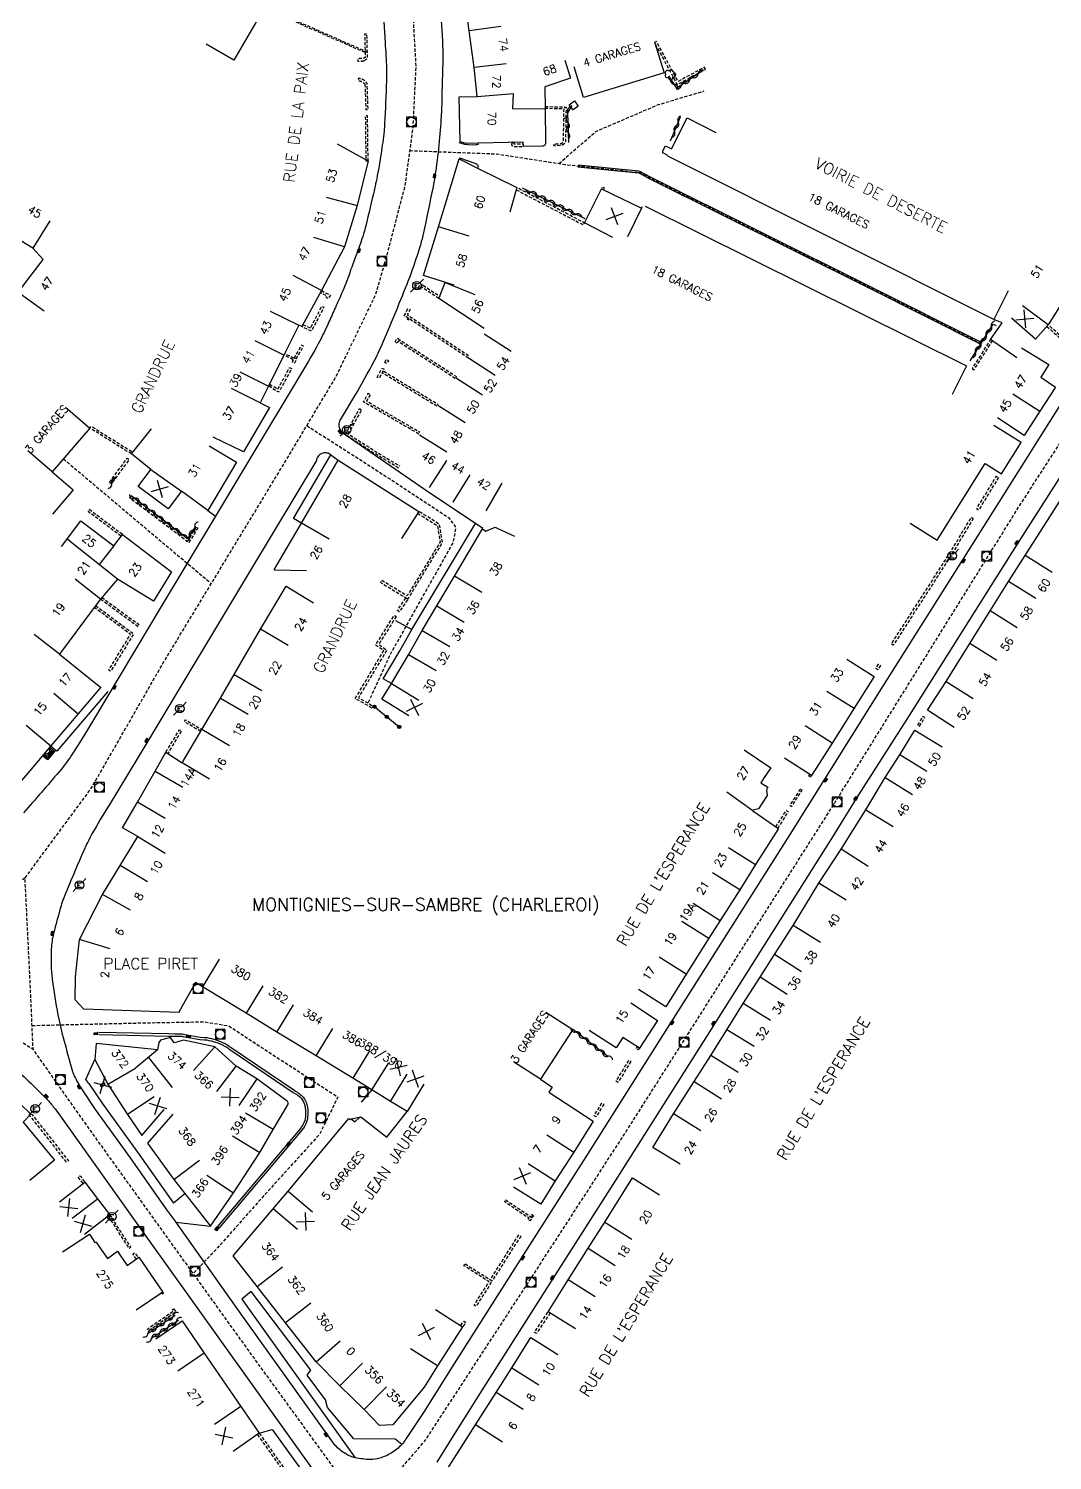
# Model space of a CAD drawing. Header units: millimetres. Extents: x 155999 to 157000, y 122000 to 123000.
# Drawn here: x 156388.5 to 156548.3, y 122176.1 to 122399.7 of the extents above; entities that cross this region are included whole.
import ezdxf
from ezdxf.enums import TextEntityAlignment as Align

# ---------------------------------------------------------------- set-up
doc = ezdxf.new("R2010")
doc.units = ezdxf.units.MM
doc.linetypes.add('DASHED', pattern=[0.75, 0.5, -0.25])
doc.layers.get('0').update_dxf_attribs({"linetype": 'CONTINUOUS'})
for name, color, linetype in [('W0001', 6, 'DASHED'), ('W0008', 7, 'CONTINUOUS'), ('W0017', 7, 'CONTINUOUS'), ('W0100', 7, 'CONTINUOUS'), ('W0112', 1, 'DASHED'), ('W0300', 7, 'CONTINUOUS'), ('W0310', 3, 'CONTINUOUS'), ('W0322', 7, 'CONTINUOUS'), ('W0400', 7, 'CONTINUOUS'), ('W0420', 7, 'CONTINUOUS'), ('W0471', 7, 'CONTINUOUS'), ('W0980', 7, 'CONTINUOUS'), ('W0989', 7, 'CONTINUOUS'), ('W0991', 7, 'CONTINUOUS'), ('W1102', 7, 'CONTINUOUS')]:
    doc.layers.add(name, color=color, linetype=linetype)
doc.styles.get("Standard").update_dxf_attribs({"font": 'romans.shx', "width": 0.85})

# ---------------------------------------------------------------- blocks, each defined once
blk = doc.blocks.new('t310o')
at = {"color": 0, "linetype": 'Continuous'}
for centre, start, end in [((-0.5, 0.38), 216.8699, 323.1304), ((0.5, -0.37), 36.8699, 143.1303)]:
    blk.add_arc(centre, 0.625, start, end, dxfattribs=at)
blk = doc.blocks.new('T300')
for p, q in [((-0.8, 0.51), (-0.86, 0.34)), ((-0.86, 0.34), (-0.86, 0.17)), ((-0.86, 0.17), (-0.74, 0.06)), ((-0.69, 0.63), (-0.8, 0.51)), ((-0.8, -0.06), (-0.74, 0.06)), ((-0.74, 0.06), (-0.69, 0.11)), ((-0.57, 0.69), (-0.69, 0.63)), ((-0.46, 0.69), (-0.57, 0.69)), ((-0.29, 0.63), (-0.46, 0.69)), ((-0.29, 0.63), (-0.17, 0.74)), ((-0.23, 0.57), (-0.29, 0.63)), ((-0.17, 0.74), (-0.06, 0.8)), ((-0.06, 0.8), (0.06, 0.8)), ((0.06, 0.8), (0.23, 0.74)), ((0.23, 0.74), (0.34, 0.63)), ((0.34, 0.63), (0.4, 0.51)), ((0.46, 0.46), (0.34, 0.46)), ((0.4, 0.51), (0.4, 0.46)), ((0.57, 0.4), (0.46, 0.46)), ((0.57, 0.4), (0.69, 0.29)), ((0.69, 0.29), (0.74, 0.17)), ((0.74, 0.06), (0.69, -0.17)), ((0.74, 0.17), (0.74, 0.06)), ((-0.8, -0.17), (-0.8, -0.06)), ((-0.8, -0.23), (-0.8, -0.17)), ((-0.74, -0.34), (-0.8, -0.23)), ((-0.69, -0.4), (-0.74, -0.34)), ((-0.51, -0.46), (-0.69, -0.4)), ((-0.4, -0.46), (-0.51, -0.46)), ((-0.4, -0.46), (-0.34, -0.46)), ((-0.34, -0.46), (-0.34, -0.4)), ((-0.34, -0.51), (-0.34, -0.46)), ((-0.29, -0.63), (-0.34, -0.51)), ((-0.17, -0.74), (-0.29, -0.63)), ((-0.06, -0.8), (-0.17, -0.74)), ((0.06, -0.8), (-0.06, -0.8)), ((0.17, -0.74), (0.06, -0.8)), ((0.23, -0.69), (0.17, -0.74)), ((0.29, -0.46), (0.23, -0.46)), ((0.29, -0.63), (0.23, -0.69)), ((0.46, -0.4), (0.29, -0.46)), ((0.34, -0.51), (0.29, -0.63)), ((0.34, -0.51), (0.34, -0.46)), ((0.57, -0.34), (0.46, -0.4)), ((0.63, -0.29), (0.57, -0.34)), ((0.69, -0.17), (0.63, -0.29))]:
    blk.add_line(p, q)
blk = doc.blocks.new('t991o')
at = {"color": 0, "linetype": 'Continuous'}
for p, q in [((-1, 1), (1, -1)), ((-1, -1), (1, 1))]:
    blk.add_line(p, q, dxfattribs=at)
blk = doc.blocks.new('t112o')
at = {"color": 0, "linetype": 'Continuous'}
for p, q in [((-0.5, 0.5), (0.5, 0.5)), ((-0.5, -0.5), (-0.5, 0.5)), ((0.5, 0.5), (0.5, -0.5)), ((0.5, -0.5), (-0.5, -0.5))]:
    blk.add_line(p, q, dxfattribs=at)
blk = doc.blocks.new('T420')
for p, q in [((0.75, 0.75), (-0.75, 0.75)), ((-0.75, 0.75), (-0.75, -0.75)), ((0.75, 0.75), (0.75, -0.75)), ((0.75, -0.75), (-0.75, -0.75))]:
    blk.add_line(p, q)
blk.add_ellipse((0, 0), major_axis=(-0.53, 0.53), ratio=1, start_param=3.926991, end_param=10.210176)
blk = doc.blocks.new('T400')
for p, q in [((-0.15, 0.3), (0.15, 0.3)), ((-0.15, -0.25), (-0.15, 0.3)), ((-0.15, 0.15), (0.15, 0.15)), ((-0.15, 0), (0.15, 0)), ((0.15, 0.3), (0.15, -0.25)), ((-0.15, -0.15), (0.15, -0.15)), ((-0.15, -0.25), (-0.15, -0.3)), ((-0.15, -0.3), (0.15, -0.3)), ((0.15, -0.3), (0.15, -0.25))]:
    blk.add_line(p, q)
blk = doc.blocks.new('T471')
for p, q in [((-0.333334, 0.333334), (-0.333334, -0.333334)), ((-0.333334, 0.333334), (0.333334, 0.333334)), ((-0.333334, 0), (0, 0)), ((0.500001, 0.500001), (1.000002, 1.000002)), ((-0.500001, -0.500001), (-1.000002, -1.000002)), ((-0.333334, -0.333334), (0.333334, -0.333334))]:
    blk.add_line(p, q)
blk.add_ellipse((0, 0), major_axis=(0.471405, 0.471405), ratio=1, start_param=5.4977871438, end_param=11.780972451)
blk = doc.blocks.new('t322o')
at = {"color": 0, "linetype": 'Continuous'}
for radius in [0.25, 0.15]:
    blk.add_circle((0, 0), radius, dxfattribs=at)

msp = doc.modelspace()

# ---------------------------------------------------------------- linework, layer by layer
at = {"layer": 'W0001', "flags": 128}
for points in [[(156431.69, 122496.81), (156437.04, 122478.04), (156441.42, 122459.79), (156445.81, 122436.68), (156447.27, 122423.3), (156448.94, 122393.73), (156448.45, 122384.24), (156447.24, 122375.24), (156444.07, 122363.07)], [(156440.92, 122168.19), (156450.4, 122179.2), (156466.15, 122203.35), (156481.59, 122227.19), (156514.38, 122278.88), (156543.12, 122325.13), (156563.75, 122357.04), (156572.8, 122371.53), (156581.06, 122385.71), (156586.63, 122393.83)], [(156471.28, 122378.64), (156477.03, 122383.65), (156486.83, 122387.86), (156493.92, 122389.97)], [(156447.97, 122380.66), (156461.53, 122380.15), (156472.23, 122378.5), (156483.86, 122377.25), (156487.39, 122375.42), (156520.45, 122358.94), (156537.15, 122350.54)], [(156457.56, 122000), (156459.22, 122004.74), (156460.19, 122012.21), (156458.67, 122026.83), (156459.06, 122047.89), (156459.25, 122051.58), (156459.82, 122056.7), (156462.67, 122069.42), (156471.8, 122104.6), (156472.94, 122109.72), (156473.32, 122113.9), (156472.96, 122117.62), (156472.54, 122120.56), (156469.74, 122126.4), (156465.53, 122132.94), (156455.86, 122146.5), (156438.52, 122171.67), (156422.46, 122193.79), (156397.31, 122228.8), (156389.2, 122240.33), (156388.73, 122251.09), (156387.94, 122267.06), (156398.22, 122280.97), (156409.3, 122300.3), (156427.88, 122330.96), (156436.46, 122345.3), (156442.7, 122358.23), (156444.07, 122363.07)], [(156431.92, 122337.71), (156442.23, 122331.12), (156454.09, 122323.33), (156455.18, 122321.77), (156454.71, 122319.43), (156452.37, 122315.23), (156444.88, 122301.9), (156441.47, 122294.37)], [(156393.92, 122332.52), (156417.02, 122313.04)], [(156387.94, 122267.06), (156368.44, 122253.66), (156372.65, 122250.54), (156389.2, 122240.33)], [(156389.04, 122244.03), (156406.9, 122244.45), (156415.94, 122244.6), (156419.69, 122243.98), (156436.76, 122232.85), (156433.95, 122227.08), (156425.06, 122217.27), (156417.73, 122209.01), (156414.2, 122205.29)]]:
    msp.add_lwpolyline(points, dxfattribs=at)
at = {"layer": 'W0008', "flags": 128}
for points in [[(156448.26, 122361.61, 0.010197), (156449.62, 122365.69, 0.022096), (156450.13, 122367.62, 0.003154), (156451.68, 122375.02, 0.01383), (156451.98, 122376.72, 0.010431), (156452.58, 122381.56, 0.011138), (156452.95, 122386.11, 0.007603), (156453, 122387.16, 0.001124), (156453.18, 122394.28, 0.01798), (156453.14, 122397.87, 0.010406), (156452.71, 122404.05), (156452.21, 122411.5), (156451.25, 122425.14, -0.070571), (156451.25, 122426.35, -0.104825), (156451.53, 122427.13, -0.094487), (156452.8, 122428.5, -0.10187), (156454.38, 122429.22, -0.033483), (156454.87, 122429.3, -0.045855), (156455.23, 122429.3), (156460.24, 122428.86)], [(156443.42, 122408.9), (156444.14, 122397.52, -0.009295), (156444.36, 122393.51, -0.018944), (156444.36, 122391.54, -0.002554), (156444.06, 122384.9, -0.01403), (156443.97, 122383.7, -0.011724), (156443.52, 122380.2, -0.010352), (156442.83, 122376.26, -0.008388), (156442.48, 122374.64, -0.002355), (156441.12, 122368.89, -0.018389), (156440.77, 122367.64, -0.007648), (156439.77, 122364.68)], [(156584.45, 122396.22), (156573.57, 122378.97), (156563.66, 122363.33), (156552.54, 122345.73), (156534.27, 122316.74), (156521.27, 122296.13), (156512.73, 122282.52), (156507.3, 122273.83), (156488.81, 122244.61), (156475.47, 122223.53), (156465.48, 122207.85), (156454.86, 122191.11), (156450.12, 122183.59), (156447.62, 122179.86, -0.028485), (156447.14, 122179.07, -0.042725), (156446.74, 122178.58, -0.061347), (156445.09, 122177.25, -0.065989), (156443.29, 122176.44, -0.078542), (156441.84, 122176.24, -0.048017), (156439.47, 122176.52, -0.085422), (156437.99, 122177.12, -0.065163), (156436.36, 122178.45), (156421.7, 122198.94), (156411.5, 122213.34)], [(156458.69, 122381.81, -0.094844), (156458.69, 122381.71, -0.094844), (156458.65, 122381.62, -0.041575), (156458.3, 122381.54), (156457.72, 122381.5), (156456.58, 122381.6), (156455.71, 122381.86)], [(156458.66, 122377.89, 0.100816), (156458.7, 122378.09, 0.100816), (156458.65, 122378.29, 0.104173), (156458.53, 122378.46, 0.104173), (156458.35, 122378.57), (156455.82, 122379.5), (156455.72, 122379.35)], [(156439.77, 122364.68, 0.016777), (156438.46, 122361.12, -0.016123), (156437.18, 122357.95, -0.000749), (156436.13, 122355.59, -0.000793), (156435.13, 122353.36, -0.019066), (156433.71, 122350.5, -0.01228), (156431.23, 122346.2), (156422.56, 122331.74), (156417.65, 122323.55), (156409.37, 122309.72), (156398.45, 122291.52, -0.01609), (156395.2, 122286.23, -0.030764), (156393.25, 122283.64, -0.003827), (156387.71, 122277.25, -0.01354)], [(156459.39, 122321.64), (156450.46, 122327.63), (156437.93, 122336.29, -0.109991), (156437.35, 122336.76, -0.109991), (156437.02, 122337.44, -0.111233), (156437.01, 122338.2, -0.111233), (156437.34, 122338.89), (156439.42, 122342.36, 0.011041), (156442.48, 122347.89, 0.021098), (156443.89, 122350.89, 0.00217), (156446.36, 122356.81, 0.007038), (156448.26, 122361.61)], [(156435.66, 122333.15, 0.118613), (156435.09, 122333.43, 0.118613), (156434.45, 122333.43, 0.151791), (156433.75, 122333.01, 0.151791), (156433.41, 122332.27), (156422.96, 122314.87), (156407.1, 122288.43), (156401.05, 122278.41, 0.013836), (156398.39, 122273.94, 0.025091), (156397.11, 122271.37, 0.003216), (156394.44, 122265.11, 0.013478), (156393.85, 122263.6, 0.017301), (156393.47, 122262.4, 0.005244), (156392.4, 122258.41, 0.051994), (156392.03, 122255.98, 0.031308), (156392.1, 122251.91, 0.0134), (156392.94, 122246.42, 0.019478), (156393.76, 122242.69, 0.00257), (156394.93, 122238.32, 0.007635), (156395.35, 122236.86, 0.043921), (156395.67, 122236.06, 0.017236), (156396.73, 122234.14), (156398.9, 122230.91), (156404.33, 122223.38), (156409.94, 122215.41), (156411.49, 122213.31), (156416.88, 122212.7)], [(156399.45, 122242.62), (156410.36, 122242.38), (156411.3, 122242.37, -0.004619), (156411.97, 122242.36, -0.013879), (156412.2, 122242.35, -0.010377), (156412.53, 122242.31, -0.010377), (156412.86, 122242.26), (156415.24, 122241.86), (156415.93, 122241.8, -0.047535), (156417.31, 122241.54, -0.04416), (156418.73, 122241, -0.021014), (156419.25, 122240.72, -0.015148), (156419.93, 122240.29), (156429.81, 122233.56, -0.098509), (156431.09, 122232.6, -0.13178), (156431.61, 122231.54, -0.060254), (156431.74, 122230.06, -0.078443), (156431.52, 122228.93, -0.049851), (156431.3, 122228.48, -0.037867), (156430.91, 122227.94), (156417.99, 122212.65)], [(156412.92, 122242.58, 0.010377), (156412.57, 122242.63, 0.010377), (156412.22, 122242.66, 0.013879), (156411.98, 122242.68, 0.004619), (156411.3, 122242.69), (156410.37, 122242.7), (156399.46, 122242.94)], [(156412.92, 122242.63), (156415.29, 122242.22), (156415.96, 122242.17, -0.047535), (156417.41, 122241.9, -0.04416), (156418.89, 122241.33, -0.021014), (156419.43, 122241.04, -0.015148), (156420.14, 122240.59), (156430.04, 122233.85)], [(156385.46, 122238.13, -0.007248), (156388.56, 122235.27, -0.008557), (156391.11, 122232.76, -0.030326), (156392.35, 122231.34, -0.015998), (156394.44, 122228.44), (156406.79, 122211.14), (156414.41, 122200.48), (156427.83, 122181.73), (156441.92, 122161.98)], [(156429.98, 122233.86, -0.097349), (156431.34, 122232.82, -0.13178), (156431.95, 122231.61, -0.060254), (156432.08, 122230.05, -0.078443), (156431.83, 122228.82, -0.049851), (156431.58, 122228.3, -0.037867), (156431.17, 122227.72), (156418.25, 122212.43)]]:
    msp.add_lwpolyline(points, format="xyb", dxfattribs=at)
for points in [[(156452.25, 122175.84), (156455.08, 122180.36), (156459.87, 122187.94), (156470.47, 122204.67), (156480.46, 122220.35), (156493.81, 122241.45), (156514.11, 122273.62), (156517.73, 122279.46), (156525.99, 122292.46), (156542.92, 122319.28), (156553.02, 122335.17), (156569.64, 122361.55), (156572.97, 122366.85), (156588.08, 122390.58)], [(156537.07, 122350.41), (156519.89, 122359.06), (156485.4, 122376.24), (156483.89, 122377.07), (156483.67, 122377.14), (156474.22, 122378.06)], [(156537.23, 122350.67), (156520.02, 122359.33), (156485.54, 122376.51), (156484.01, 122377.36), (156483.72, 122377.44), (156474.25, 122378.37)], [(156445.78, 122307.26), (156448.31, 122305.88), (156458.26, 122322.4)], [(156391.95, 122287.7), (156392.72, 122287.02), (156391.46, 122285.49), (156390.66, 122286.16)], [(156391.8, 122287.53), (156392.44, 122286.99), (156391.43, 122285.78), (156390.79, 122286.31)], [(156391.67, 122287.37), (156392.16, 122286.97), (156391.4, 122286.06), (156390.92, 122286.47)], [(156391.55, 122287.22), (156391.88, 122286.94), (156391.38, 122286.34), (156391.04, 122286.62)]]:
    msp.add_lwpolyline(points, dxfattribs=at)
at = {"layer": 'W0017', "flags": 128}
for points in [[(156431.09, 122322.5), (156429.86, 122323.19), (156435.66, 122333.15), (156436.81, 122332.32)], [(156416.45, 122324.44), (156417.65, 122323.55)], [(156445.12, 122297.41), (156443.84, 122298.17), (156446.46, 122302.56), (156448.31, 122305.88)], [(156400.87, 122296.16), (156392.9, 122286.85), (156392.72, 122287.02)], [(156397.88, 122234.95), (156397.42, 122235.57), (156398.82, 122238.7)], [(156411.17, 122216.27), (156405.55, 122224.25), (156400.13, 122231.76), (156397.97, 122234.98)], [(156442.08, 122233.95), (156440.4, 122232.03)], [(156438.84, 122229.45), (156440.34, 122229.77)], [(156411.11, 122216.35), (156412.9, 122217.76)], [(156446.74, 122178.58), (156445.71, 122179.41), (156439.27, 122179.46), (156435.16, 122184.34), (156434.84, 122185.57), (156431.96, 122189.43), (156432.55, 122190.2), (156423.21, 122202.46), (156421.79, 122201.28), (156439.47, 122176.52)], [(156424.51, 122180.36), (156426.51, 122180.92), (156436.86, 122166.57), (156435.19, 122165.34)]]:
    msp.add_lwpolyline(points, dxfattribs=at)
at = {"layer": 'W0100', "flags": 128}
for points in [[(156456.84, 122381.75), (156455.85, 122382.05), (156455.72, 122389.08), (156458.52, 122389.13), (156458.05, 122393.62), (156457.26, 122399.36), (156456.43, 122405.5), (156456.18, 122407.8), (156454.16, 122407.54), (156453.65, 122413.32), (156458.63, 122413.76)], [(156427.9, 122407.65), (156425.25, 122402.91), (156420.55, 122394.77), (156416.22, 122397.27)], [(156570.69, 122402.56), (156574.93, 122399.9), (156568.55, 122389.74), (156563.19, 122381.26), (156559.48, 122375.32), (156556.03, 122369.84), (156552.56, 122364.31), (156551.39, 122362.44), (156552.72, 122361.59), (156547.63, 122353.45), (156545.67, 122351.2), (156541.91, 122354.5)], [(156486.21, 122397.59), (156487.68, 122392.81), (156475.11, 122388.95), (156473.64, 122393.73)], [(156390.92, 122355.61), (156386.85, 122358.51), (156388.06, 122360.1), (156390.75, 122363.65), (156389.17, 122365.42), (156384.5, 122368.3), (156381.07, 122370.38), (156376.42, 122373.26), (156371.78, 122376.18), (156367.54, 122378.8), (156366.09, 122379.65), (156362.65, 122381.68), (156365.24, 122385.96)], [(156441.13, 122379.24), (156436.71, 122381.64)], [(156542.75, 122348.3), (156538.64, 122351.15), (156540.44, 122353.75), (156539.16, 122354.29), (156488.26, 122379.79)], [(156441.49, 122379.04), (156439.79, 122372.09), (156437.82, 122365.64), (156433.04, 122367.09)], [(156441.49, 122379.05), (156441.11, 122379.26)], [(156454.9, 122359.67), (156450.13, 122361.16), (156452.5, 122368.77), (156455.72, 122379.35), (156458.66, 122377.89), (156464.7, 122374.89), (156463.6, 122371.07)], [(156479.7, 122367.11), (156475.24, 122369.38), (156477.93, 122374.68), (156484.15, 122371.67), (156484.28, 122371.91)], [(156484.72, 122371.98), (156534.89, 122347.07), (156532.67, 122342.59)], [(156437.82, 122365.64), (156437.82, 122365.64), (156434.19, 122358.8), (156431.15, 122353.17), (156430.66, 122353.39), (156428.35, 122348.72), (156425.95, 122343.87), (156424.64, 122341.27), (156426.11, 122340.54), (156422.02, 122333.63), (156421.81, 122333.73), (156417.32, 122335.92)], [(156459.59, 122352.88), (156452.53, 122357.57), (156453.51, 122360.04), (156453.51, 122360.04), (156458.16, 122358.2)], [(156543.45, 122349.88), (156547.71, 122347.26), (156546.48, 122345.26), (156548.75, 122343.73), (156546.34, 122339.95), (156543.91, 122336.19), (156539.71, 122338.9)], [(156394.26, 122340.59), (156398.05, 122337.33), (156392.17, 122330.49), (156395.47, 122327.7), (156392.24, 122323.89)], [(156416.68, 122334.55), (156420.97, 122331.98), (156416.45, 122324.44), (156412.37, 122327.47), (156410.29, 122324.71), (156405.62, 122328.21), (156407.59, 122330.85), (156404.55, 122333.28), (156407.66, 122337.19)], [(156526.08, 122322.47), (156530.32, 122319.82), (156537.8, 122331.79), (156540.34, 122330.2), (156543.39, 122335.07), (156539.15, 122337.72)], [(156532.98, 122290.54), (156528.78, 122293.26), (156531.71, 122297.77), (156535.39, 122303.7), (156538.57, 122308.77), (156541.46, 122313.37), (156544.02, 122317.45), (156548.63, 122324.59), (156552.44, 122330.62), (156555.92, 122336.2), (156558.87, 122332.62)], [(156431.86, 122315.01), (156426.86, 122315.14), (156426.86, 122315.31), (156431.09, 122322.5), (156436.81, 122332.32), (156449.4, 122324.32), (156446.72, 122320.1)], [(156393.65, 122318.84), (156396.66, 122322.83), (156401.82, 122318.93), (156403.15, 122320.69), (156410.81, 122314.9), (156407.97, 122310.29), (156402.35, 122313.74), (156399.71, 122310.6), (156398.57, 122309.07), (156393.31, 122302.02), (156399.53, 122297.03), (156399.77, 122296.84), (156396.23, 122292.68), (156391.95, 122287.7), (156388.39, 122283.45), (156386.1, 122280.77), (156383.68, 122278.04), (156380.56, 122274.31), (156376.72, 122269.75), (156371.79, 122265.69), (156366.01, 122261.81), (156363.22, 122265.97)], [(156447.86, 122292.36), (156443.62, 122295), (156445.12, 122297.41), (156447.77, 122301.9), (156449.9, 122305.71), (156452.21, 122309.56), (156454.95, 122314.19), (156459.32, 122321.58), (156459.87, 122321.24), (156461.3, 122321.85), (156461.63, 122321.71), (156464.36, 122320.47)], [(156440.14, 122229.69), (156440.34, 122229.77), (156444.39, 122226.57), (156447.58, 122230.57), (156444.98, 122232.17), (156442.08, 122233.95), (156439.11, 122235.79), (156433.36, 122239.29), (156427.24, 122243), (156422.48, 122245.93), (156415.64, 122250.07), (156414.56, 122250.72), (156411.99, 122246.2), (156411.99, 122246.07), (156397.13, 122246.56), (156395.79, 122248.04), (156395.84, 122251.62), (156396.42, 122257.44), (156400.05, 122264.46), (156402.79, 122269.03), (156405.53, 122273.55), (156403.14, 122274.89), (156405.49, 122278.88), (156408.24, 122283.72), (156409.93, 122286.73), (156412.46, 122285.07), (156415.56, 122290.23), (156418.43, 122295.13), (156420.56, 122298.85), (156424.71, 122305.93), (156428.69, 122312.61), (156432.98, 122310.05)], [(156516.23, 122301.22), (156520.46, 122298.55), (156517.33, 122293.6), (156513.93, 122288.13), (156510.71, 122283.09), (156506.49, 122285.78)], [(156490.19, 122222.35), (156485.93, 122224.97), (156489.17, 122230.23), (156492.4, 122235.27), (156494.99, 122239.35), (156497.48, 122243.36), (156500.05, 122247.46), (156502.67, 122251.57), (156504.92, 122255.09), (156507.85, 122259.63), (156511.86, 122266.26), (156515.34, 122271.54), (156519.16, 122277.73), (156522.2, 122282.75), (156524.46, 122286.31), (156526.82, 122290.16), (156531.08, 122287.54)], [(156500.19, 122287.07), (156504.33, 122284.27), (156503.32, 122282.77), (156502.76, 122281.94), (156503.9, 122281.23), (156503.65, 122280.82), (156503.78, 122279.96), (156502.43, 122277.87), (156501.6, 122277.65), (156501.51, 122277.53), (156505.44, 122274.86)], [(156505.53, 122274.77), (156501.96, 122269.17), (156499.48, 122265.23), (156496.46, 122260.44), (156494.69, 122257.64), (156491.11, 122252.02), (156487.94, 122246.96), (156483.7, 122249.62)], [(156482.49, 122247.56), (156486.67, 122244.81), (156483.84, 122240.5), (156481.23, 122242.14), (156480.2, 122240.54), (156476, 122243.26)], [(156349.91, 122234.02), (156347.9, 122238.73), (156356.92, 122242.41), (156364.79, 122245.6), (156366.82, 122246.05), (156368.53, 122245.94), (156370.49, 122245.25), (156376.86, 122241.67), (156381.93, 122236.84), (156388.87, 122230.2), (156387.63, 122228.9), (156392.52, 122223), (156388.67, 122219.81)], [(156469.23, 122246.13), (156473.42, 122243.41), (156468.37, 122235.64), (156464.18, 122238.37)], [(156468.37, 122235.64), (156470.22, 122234.41), (156469.7, 122233.63), (156476.6, 122229.07), (156473.61, 122224.24), (156470.68, 122219.76), (156468.43, 122216.13), (156464.18, 122218.76)], [(156452.02, 122199.66), (156456.24, 122196.97), (156452.34, 122190.87), (156450.22, 122187.52), (156445.34, 122181.66), (156443.27, 122181.57), (156440.85, 122184.07), (156437.08, 122187.74), (156433.38, 122191.49), (156428.59, 122197.59), (156424.16, 122203.25), (156420.45, 122208.05), (156426.65, 122215.39), (156428.99, 122218.13), (156438.49, 122229.48), (156438.7, 122229.29), (156438.84, 122229.45), (156439.44, 122228.97), (156440.19, 122229.73)], [(156393.32, 122216.49), (156397.27, 122219.55), (156399.27, 122216.97), (156401.2, 122214.43), (156397.22, 122211.4)], [(156473.84, 122196.67), (156469.6, 122199.31), (156472.71, 122204.32), (156475.83, 122209.24), (156478.42, 122213.33), (156482.76, 122220.23), (156486.99, 122217.57)], [(156397.98, 122211.43), (156398.85, 122210.12), (156399.02, 122210.18), (156399.65, 122209.26), (156400.79, 122207.61), (156402.38, 122208.76), (156402.75, 122208.21), (156403.86, 122206.54), (156405.71, 122207.84), (156409.43, 122202.37), (156405.3, 122199.56)], [(156408.34, 122195.1), (156412.47, 122197.91), (156415.9, 122192.86), (156421.61, 122184.53), (156424.51, 122180.36), (156420.41, 122177.5)], [(156472.6, 122160.68), (156469.08, 122157.13), (156465.21, 122160.95), (156461.53, 122164.66), (156458.82, 122167.28), (156453.29, 122161.35), (156449.98, 122166.14), (156449.92, 122168.73), (156451.94, 122171.79), (156458.24, 122181.66), (156461.47, 122186.73), (156463.93, 122190.58), (156466.87, 122195.3), (156471.12, 122192.66)]]:
    msp.add_lwpolyline(points, dxfattribs=at)
for points in [[(156472.17, 122394.8), (156473.1, 122391.95), (156469.05, 122390.61), (156469.1, 122387.24), (156469.2, 122381.92, -0.107472), (156469.18, 122381.7, -0.107472), (156469.07, 122381.51, -0.108735), (156468.9, 122381.38, -0.108735), (156468.68, 122381.34), (156465.72, 122381.3), (156465.71, 122382), (156458.69, 122381.81), (156456.82, 122381.77)], [(156488.29, 122379.88), (156487.59, 122380.24, -0.097167), (156487.51, 122380.32, -0.097167), (156487.47, 122380.43, -0.097046), (156487.47, 122380.54, -0.097046), (156487.51, 122380.64), (156487.92, 122381.42), (156488.83, 122380.96), (156491.28, 122385.76), (156495.74, 122383.48)], [(156411.02, 122230.15), (156407.03, 122225.66), (156411.16, 122219.96), (156416.88, 122212.7), (156420.46, 122217.87), (156424.57, 122224.18), (156426.69, 122227.8), (156428.94, 122231.65, 0.074357), (156428.99, 122231.76, 0.074357), (156429, 122231.88, 0.113777), (156428.96, 122232.06, 0.113777), (156428.84, 122232.2), (156424.14, 122235.68), (156420.89, 122237.69), (156417.59, 122240.7), (156412.65, 122241.74), (156411.2, 122241.31), (156410.66, 122242.17), (156409.09, 122241.75), (156408.85, 122241.39), (156408.64, 122240.21), (156399.05, 122241.22), (156398.82, 122238.7), (156400.88, 122234.84), (156403.93, 122230.1), (156406.18, 122226.82), (156409.65, 122230.92)]]:
    msp.add_lwpolyline(points, format="xyb", dxfattribs=at)
msp.add_lwpolyline([(156399.81, 122234.43), (156400.47, 122234.81), (156400.31, 122235.08), (156399.65, 122234.71)], close=True, dxfattribs=at)
at = {"layer": 'W0112', "flags": 128}
for points in [[(156425.25, 122402.91), (156425.34, 122403.11), (156441.25, 122396.11), (156441.16, 122395.9)], [(156494.13, 122393.36), (156493.96, 122393.68), (156489.88, 122391.45), (156488.88, 122393.3), (156486.49, 122397.69), (156486.17, 122397.52), (156488.57, 122393.13), (156489.74, 122390.97)], [(156441.49, 122379.05), (156441.4, 122386.07), (156441.05, 122386.07), (156441.14, 122379.04)], [(156449.32, 122359.17), (156449.71, 122359.82), (156450.02, 122359.64), (156449.63, 122358.99)], [(156447.79, 122354.25), (156447.87, 122354.4), (156447.55, 122354.54), (156447.48, 122354.42)], [(156445.7, 122350.77), (156446.02, 122351.4), (156446.34, 122351.23), (156446.01, 122350.6)], [(156535.76, 122346.63), (156536.06, 122346.44), (156538.94, 122350.96), (156538.64, 122351.15)], [(156431.41, 122350.12), (156431.1, 122350.29), (156429.96, 122348.3), (156429.64, 122347.71), (156430.04, 122347.5), (156430.36, 122348.09), (156429.96, 122348.3), (156430.28, 122348.13)], [(156442.89, 122345.27), (156443.66, 122346.69), (156443.98, 122346.52), (156443.2, 122345.1)], [(156444.08, 122347.58), (156444.36, 122348.08), (156444.67, 122347.9), (156444.39, 122347.41)], [(156401.12, 122328.82), (156402.12, 122330.2), (156403.9, 122332.62), (156404.18, 122332.41), (156402.41, 122329.99), (156401.4, 122328.61)], [(156539.88, 122329.63), (156536.77, 122324.52), (156536.46, 122324.71), (156539.58, 122329.82)], [(156414.63, 122321.9), (156413.48, 122319.96), (156404.49, 122326.72), (156404.27, 122326.44), (156413.58, 122319.44), (156414.94, 122321.72)], [(156449.21, 122324.02), (156452.32, 122322.08), (156452.72, 122319.51), (156447.57, 122311.11), (156443.61, 122313.54), (156443.42, 122313.24), (156447.69, 122310.62), (156446.36, 122308.65), (156446.07, 122308.85), (156447.39, 122310.82), (156447.69, 122310.62), (156453.09, 122319.43), (156452.64, 122322.29), (156449.4, 122324.32)], [(156535.95, 122323.22), (156532.74, 122317.87), (156523.45, 122303.4), (156523.15, 122303.59), (156532.44, 122318.05), (156535.65, 122323.41)], [(156445.86, 122307.89), (156443.14, 122303.55), (156444.4, 122302.67), (156439.98, 122295.22), (156442.47, 122293.81), (156442.29, 122293.5), (156439.49, 122295.09), (156443.93, 122302.57), (156442.66, 122303.45), (156445.56, 122308.08)], [(156521.46, 122300.27), (156521.02, 122299.59), (156520.72, 122299.78), (156521.16, 122300.46)], [(156527.56, 122290.75), (156528.36, 122292.1), (156528.05, 122292.28), (156527.25, 122290.93)], [(156508.95, 122280.96), (156507.3, 122278.45), (156507.6, 122278.25), (156509.24, 122280.77)], [(156482.51, 122238.41), (156480.49, 122235.14), (156480.19, 122235.32), (156482.21, 122238.6)], [(156478.28, 122231.72), (156477.06, 122229.75), (156476.76, 122229.94), (156477.97, 122231.91)], [(156462.95, 122216.81), (156467.09, 122214.01), (156466.75, 122213.5), (156466.46, 122213.7), (156466.6, 122213.92), (156462.75, 122216.51)], [(156467.33, 122214.32), (156467.15, 122214.09), (156466.87, 122214.3), (156467.04, 122214.53)], [(156465.31, 122211.14), (156460.85, 122204.13), (156460.55, 122204.32), (156465.01, 122211.33)], [(156456.63, 122206.81), (156460.85, 122204.13), (156458.34, 122200.17), (156458.04, 122200.37), (156460.36, 122204.02), (156456.44, 122206.51)], [(156409.43, 122202.37), (156409.52, 122202.16), (156409.19, 122202.02), (156409.1, 122202.24)], [(156411.14, 122199.78), (156411.48, 122199.28), (156407.23, 122196.33), (156407.03, 122196.62), (156410.99, 122199.37), (156410.85, 122199.58)]]:
    msp.add_lwpolyline(points, close=True, dxfattribs=at)
for points in [[(156440.89, 122394.73), (156441.38, 122395), (156441.38, 122395.86), (156441.3, 122398.86), (156440.95, 122398.85), (156441.03, 122395.85), (156441.02, 122395.21), (156440.72, 122395.03, -0.188648), (156440.5, 122395.01, 0.188648), (156439.78, 122394.91), (156439.95, 122394.6, -0.188648), (156440.42, 122394.66, 0.188648)], [(156463.88, 122381.78, -0.462449), (156463.89, 122381.66, 0.462449), (156463.9, 122381.53), (156464.21, 122381.29), (156465.72, 122381.3), (156465.72, 122381.65), (156464.33, 122381.65), (156464.27, 122381.69, 0.249978), (156464.1, 122382.07)]]:
    msp.add_lwpolyline(points, format="xyb", close=True, dxfattribs=at)
for points in [[(156440.97, 122391.05, -0.161553), (156440.99, 122390.98), (156441.13, 122387.05), (156441.48, 122387.07), (156441.35, 122391, 0.161553), (156441.25, 122391.27, 0.077515), (156440.8, 122391.68, 0.077875), (156440.4, 122391.86, 0.077875), (156439.96, 122391.92), (156439.97, 122391.56, -0.077875), (156440.3, 122391.52, -0.077875), (156440.61, 122391.38, -0.077515), (156440.97, 122391.05)], [(156469.1, 122387.55), (156472.39, 122387.46), (156472.29, 122382.04), (156472.08, 122381.73, -0.151276), (156471.81, 122381.53, -0.077865), (156471.43, 122381.44), (156470.52, 122381.39), (156470.5, 122381.7), (156471.41, 122381.75, 0.077865), (156471.7, 122381.81, 0.151276), (156471.82, 122381.91), (156471.98, 122382.14), (156472.07, 122387.16), (156469.1, 122387.24), (156469.11, 122387.55)]]:
    msp.add_lwpolyline(points, format="xyb", dxfattribs=at)
for points in [[(156464.6, 122374.54), (156475.08, 122369.06), (156475.24, 122369.38), (156464.7, 122374.89)], [(156478.23, 122374.53), (156478.36, 122374.83), (156478.06, 122374.97), (156477.93, 122374.68), (156478.23, 122374.54)], [(156452.53, 122357.57), (156449.78, 122359.39), (156449.98, 122359.68), (156452.73, 122357.87)], [(156434.19, 122358.8), (156435.6, 122358.06), (156435.26, 122357.54), (156434.96, 122357.73), (156435.09, 122357.93), (156434.02, 122358.49)], [(156431.3, 122353.49), (156432.49, 122352.94), (156434.28, 122356.37), (156434.59, 122356.21), (156432.64, 122352.47), (156431.15, 122353.17)], [(156457.14, 122348.24), (156447.14, 122354.88), (156447.71, 122355.99), (156448.03, 122355.83), (156447.6, 122355), (156457.34, 122348.54)], [(156547.42, 122353.21), (156551.91, 122349.18), (156551.82, 122349.04), (156552.09, 122348.87), (156552.32, 122349.23), (156552.02, 122349.43), (156553.37, 122351.46), (156553.66, 122351.26), (156552.32, 122349.23), (156547.63, 122353.45)], [(156455.09, 122345.07), (156446.25, 122350.8), (156446.44, 122351.1), (156455.28, 122345.37)], [(156429.8, 122348), (156428.35, 122348.72)], [(156429.92, 122348.22), (156428.46, 122348.94)], [(156426.11, 122344.19), (156427.4, 122343.4), (156429.24, 122346.78), (156429.55, 122346.61), (156427.54, 122342.91), (156425.95, 122343.87)], [(156452.23, 122340.73), (156443.67, 122345.96), (156443.84, 122346.27), (156452.42, 122341.03)], [(156449.41, 122336.39), (156440.76, 122341.42), (156441.55, 122342.77), (156441.85, 122342.59), (156441.25, 122341.55), (156449.58, 122336.69)], [(156446.26, 122331.08), (156442.42, 122333.4), (156437.93, 122336.29), (156440.14, 122340.38), (156440.46, 122340.21), (156438.4, 122336.41), (156442.61, 122333.7), (156446.45, 122331.38)], [(156404.55, 122333.28), (156398.05, 122337.33), (156398.24, 122337.63), (156404.77, 122333.56)], [(156403.15, 122320.69), (156397.96, 122324.61), (156397.77, 122324.37), (156402.97, 122320.45)], [(156399.92, 122310.89), (156405.47, 122306.83), (156405.72, 122306.57), (156405.56, 122306.32), (156399.71, 122310.6)], [(156398.96, 122309.6), (156404.89, 122305.2), (156401.31, 122299.35), (156401, 122299.53), (156404.42, 122305.11), (156398.75, 122309.32)], [(156409.93, 122286.73), (156412.04, 122290.22), (156412.34, 122290.04), (156410.21, 122286.51)], [(156415.38, 122289.93), (156413.11, 122291.29), (156412.82, 122291.49), (156413, 122291.77), (156415.56, 122290.23)], [(156510.41, 122283.28), (156510.22, 122282.96), (156510.53, 122282.78), (156510.71, 122283.09)], [(156505.14, 122275.05), (156506.76, 122277.61), (156507.06, 122277.43), (156505.44, 122274.86)], [(156483.84, 122240.5), (156483.65, 122240.21), (156483.35, 122240.41), (156483.54, 122240.69)], [(156388.87, 122230.2), (156389.05, 122230.12), (156394.71, 122222.89), (156394.43, 122222.67), (156388.82, 122229.83), (156388.61, 122229.93)], [(156396.99, 122219.34), (156396.25, 122220.33), (156396.54, 122220.54), (156397.27, 122219.55)], [(156400.91, 122214.24), (156404.15, 122209.24), (156404.44, 122209.44), (156401.2, 122214.43)], [(156405.32, 122207.55), (156404.79, 122208.34), (156405.08, 122208.54), (156405.62, 122207.74)], [(156469.9, 122199.13), (156467.77, 122195.9), (156467.47, 122196.1), (156469.6, 122199.31)], [(156455.94, 122197.16), (156456.44, 122197.86), (156456.73, 122197.66), (156456.24, 122196.97)], [(156424.22, 122180.15), (156428.55, 122173.98)], [(156424.51, 122180.36), (156428.84, 122174.18)]]:
    msp.add_lwpolyline(points, dxfattribs=at)
at = {"layer": 'W0310', "flags": 128}
for points in [[(156493.83, 122393.2), (156489.68, 122390.41), (156488.41, 122392.32)], [(156473.27, 122387.7), (156472.6, 122386.56), (156472.74, 122381.93)], [(156488.7, 122382.19), (156490.24, 122385.93)], [(156465.54, 122374.87), (156475.3, 122370.06)], [(156535.47, 122347.85), (156539.03, 122353.54), (156539.49, 122353.33)], [(156401.48, 122328.71), (156402.14, 122329.73)], [(156414.45, 122321.81), (156413.32, 122320.03), (156404.49, 122326.72)], [(156478.88, 122239.2), (156473.42, 122243.41)], [(156407.16, 122195.96), (156411.35, 122198.8)], [(156407.69, 122195.18), (156411.88, 122198.02)]]:
    msp.add_lwpolyline(points, dxfattribs=at)
at = {"layer": 'W0322', "flags": 128}
msp.add_lwpolyline([(156442.47, 122293.81), (156442.63, 122293.67), (156446.52, 122290.53)], dxfattribs=at)
at = {"layer": 'W1102'}
for p, q in [((156462.22, 122400.03), (156457.26, 122399.36)), ((156463.01, 122394.22), (156458.05, 122393.62)), ((156458.52, 122389.13), (156464.16, 122389.57)), ((156464.1, 122387.16), (156464.16, 122389.57)), ((156464.1, 122387.16), (156469.1, 122387.24)), ((156434.96, 122373.41), (156439.79, 122372.09)), ((156484.15, 122371.67), (156481.97, 122367.17)), ((156391.8, 122369.68), (156389.17, 122365.42)), ((156457.28, 122367.3), (156452.5, 122368.77)), ((156434.19, 122358.8), (156429.77, 122361.15)), ((156541.4, 122358.76), (156539.16, 122354.29)), ((156426.18, 122355.61), (156430.66, 122353.39)), ((156547.63, 122353.45), (156543.62, 122356.43)), ((156428.35, 122348.72), (156423.87, 122350.93)), ((156459.61, 122352.06), (156463.81, 122349.35)), ((156461.34, 122345.53), (156457.14, 122348.24)), ((156421.48, 122346.1), (156425.95, 122343.87)), ((156459.36, 122342.46), (156455.15, 122345.16)), ((156424.64, 122341.27), (156420.17, 122343.52)), ((156542.13, 122342.65), (156546.34, 122339.95)), ((156456.62, 122338.17), (156452.39, 122340.84)), ((156449.53, 122336.25), (156453.77, 122333.6)), ((156392.17, 122330.49), (156388.38, 122333.75)), ((156407.59, 122330.85), (156412.37, 122327.47)), ((156453.71, 122332.27), (156451.04, 122328.04)), ((156457.36, 122330), (156454.72, 122325.75)), ((156459.93, 122324.39), (156462.43, 122328.72)), ((156435.4, 122319.98), (156431.09, 122322.5)), ((156402.35, 122313.74), (156394.5, 122319.97)), ((156401.82, 122318.93), (156399.5, 122316)), ((156548.24, 122314.77), (156544.02, 122317.45)), ((156399.71, 122310.6), (156395.79, 122313.71)), ((156459.25, 122311.64), (156454.95, 122314.19)), ((156545.7, 122310.71), (156541.46, 122313.37)), ((156452.21, 122309.56), (156456.5, 122307)), ((156542.8, 122306.11), (156538.57, 122308.77)), ((156429.01, 122303.39), (156424.71, 122305.93)), ((156449.9, 122305.71), (156454.23, 122303.2)), ((156393.31, 122302.02), (156389.35, 122305.07)), ((156539.64, 122301.05), (156535.39, 122303.7)), ((156452.1, 122299.4), (156447.77, 122301.9)), ((156420.56, 122298.85), (156424.89, 122296.35)), ((156445.12, 122297.41), (156449.39, 122294.82)), ((156531.71, 122297.77), (156535.93, 122295.09)), ((156392.44, 122295.94), (156396.23, 122292.68)), ((156418.43, 122295.13), (156422.76, 122292.63)), ((156513.09, 122296.26), (156517.33, 122293.6)), ((156388.13, 122290.93), (156391.95, 122287.7)), ((156419.86, 122287.68), (156415.56, 122290.23)), ((156513.93, 122288.13), (156509.7, 122290.8)), ((156528.7, 122283.67), (156524.46, 122286.31)), ((156408.24, 122283.72), (156412.59, 122281.26)), ((156416.74, 122282.49), (156412.46, 122285.07)), ((156522.2, 122282.75), (156526.45, 122280.12)), ((156409.82, 122276.37), (156405.49, 122278.88)), ((156501.51, 122277.53), (156497.46, 122280.46)), ((156519.16, 122277.73), (156523.42, 122275.12)), ((156405.53, 122273.55), (156409.81, 122270.95)), ((156497.74, 122271.84), (156501.96, 122269.17)), ((156519.55, 122268.85), (156515.34, 122271.54)), ((156407.07, 122266.45), (156402.79, 122269.03)), ((156499.48, 122265.23), (156495.25, 122267.89)), ((156516.09, 122263.59), (156511.86, 122266.26)), ((156404.42, 122262.02), (156400.05, 122264.46)), ((156492.23, 122263.11), (156496.46, 122260.44)), ((156490.46, 122260.31), (156494.69, 122257.64)), ((156512.09, 122256.98), (156507.85, 122259.63)), ((156401.22, 122256.02), (156396.42, 122257.44)), ((156418.22, 122254.36), (156415.64, 122250.07)), ((156491.11, 122252.02), (156486.89, 122254.69)), ((156509.13, 122252.39), (156504.92, 122255.09)), ((156425.08, 122250.2), (156422.48, 122245.93)), ((156506.89, 122248.88), (156502.67, 122251.57)), ((156427.24, 122243), (156429.85, 122247.26)), ((156504.27, 122244.79), (156500.05, 122247.46)), ((156433.36, 122239.29), (156435.96, 122243.56)), ((156501.72, 122240.72), (156497.48, 122243.36)), ((156408.64, 122240.21), (156405.2, 122237.37)), ((156407.19, 122239.02), (156410.89, 122234.36)), ((156414.22, 122237), (156417.59, 122240.7)), ((156441.73, 122240.05), (156439.11, 122235.79)), ((156499.23, 122236.7), (156494.99, 122239.35)), ((156400.88, 122234.84), (156405.2, 122237.37)), ((156417.88, 122233.7), (156420.89, 122237.69)), ((156442.08, 122233.95), (156444.7, 122238.2)), ((156444.98, 122232.17), (156447.6, 122236.43)), ((156424.14, 122235.68), (156421.33, 122231.54)), ((156450.2, 122234.84), (156447.58, 122230.57)), ((156492.4, 122235.27), (156496.62, 122232.58)), ((156408.09, 122232.87), (156403.93, 122230.1)), ((156426.69, 122227.8), (156422.37, 122230.32)), ((156493.4, 122227.57), (156489.17, 122230.23)), ((156420.31, 122226.8), (156424.57, 122224.18)), ((156469.39, 122226.93), (156473.61, 122224.24)), ((156411.16, 122219.96), (156415.15, 122222.98)), ((156466.47, 122222.45), (156470.68, 122219.76)), ((156416.31, 122220.65), (156420.46, 122217.87)), ((156395.31, 122213.93), (156399.27, 122216.97)), ((156428.99, 122218.13), (156432.8, 122214.9)), ((156430.45, 122212.15), (156426.65, 122215.39)), ((156478.42, 122213.33), (156482.65, 122210.66)), ((156393.81, 122208.68), (156397.98, 122211.43)), ((156475.83, 122209.24), (156480.06, 122206.56)), ((156424.16, 122203.25), (156428.11, 122206.32)), ((156476.95, 122201.66), (156472.71, 122204.32)), ((156432.53, 122200.67), (156428.59, 122197.59)), ((156433.38, 122191.49), (156437.13, 122194.79)), ((156415.9, 122192.86), (156411.77, 122190.05)), ((156452.34, 122190.87), (156448.12, 122193.55)), ((156437.08, 122187.74), (156440.6, 122191.28)), ((156463.93, 122190.58), (156468.16, 122187.91)), ((156444.38, 122187.6), (156440.85, 122184.07)), ((156465.69, 122184.04), (156461.47, 122186.73)), ((156421.61, 122184.53), (156417.5, 122181.69)), ((156462.46, 122178.97), (156458.24, 122181.66))]:
    msp.add_line(p, q, dxfattribs=at)

# ---------------------------------------------------------------- block references
at = {"layer": 'W0112', "rotation": 36.3004836558308}
msp.add_blockref('t112o', (156473.58, 122387.71), dxfattribs=at)
at = {"layer": 'W0300'}
msp.add_blockref('T300', (156488.7, 122392.48), dxfattribs=at)
at = {"layer": 'W0310'}
for p, rotation in [((156492.98, 122392.63), 213.8587926940543), ((156489.28, 122391.02), 123.6401359711746), ((156490.38, 122390.88), 213.8587926940543), ((156491.68, 122391.75), 213.8587926940543), ((156472.63, 122386.61), 239.5614691645525), ((156472.64, 122385.06), 271.8219105358725), ((156472.69, 122383.49), 271.8219105358725), ((156489.3, 122383.64), 67.682160710843), ((156489.89, 122385.09), 67.682160710843), ((156466.94, 122374.18), 333.7485416971763), ((156468.35, 122373.49), 333.7485416971763), ((156469.75, 122372.8), 333.7485416971763), ((156471.16, 122372.1), 333.7485416971763), ((156472.56, 122371.41), 333.7485416971763), ((156473.97, 122370.72), 333.7485416971763), ((156537.96, 122351.83), 58.00194467054494), ((156538.79, 122353.16), 58.00194467054494), ((156537.13, 122350.51), 58.00194467054494), ((156536.3, 122349.18), 58.00194467054494), ((156401.46, 122328.73), 55.76427488101894), ((156405.03, 122326.35), 142.6786135324769), ((156406.28, 122325.4), 142.6786135324769), ((156407.53, 122324.45), 142.6786135324769), ((156408.77, 122323.5), 142.6786135324769), ((156410.02, 122322.55), 142.6786135324769), ((156411.26, 122321.6), 142.6786135324769), ((156412.51, 122320.65), 142.6786135324769), ((156413.61, 122320.49), 237.7015935133999), ((156414.45, 122321.81), 237.7015935133999), ((156473.92, 122243.02), 142.4163032038035), ((156475.16, 122242.07), 142.4163032038035), ((156476.4, 122241.11), 142.4163032038035), ((156477.64, 122240.16), 142.4163032038035), ((156478.88, 122239.2), 142.4163032038035), ((156409.75, 122197.72), 34.16986575812277), ((156411.05, 122198.6), 34.16986575812277), ((156411.58, 122197.82), 34.16986575812277), ((156407.16, 122195.96), 34.16986575812277), ((156408.46, 122196.84), 34.16986575812277), ((156408.99, 122196.06), 34.16986575812277), ((156410.28, 122196.94), 34.16986575812277), ((156407.69, 122195.18), 34.16986575812277)]:
    msp.add_blockref('t310o', p, dxfattribs=dict(at, rotation=rotation))
at = {"layer": 'W0322'}
for p, rotation in [((156442.47, 122293.81), 320.9999342672981), ((156444.41, 122292.23), 320.9999342673149), ((156446.35, 122290.66), 320.9999342673149)]:
    msp.add_blockref('t322o', p, dxfattribs=dict(at, rotation=rotation))
at = {"layer": 'W0400'}
for p, rotation in [((156451.85, 122376.68), 173.9103577600792), ((156440.04, 122365.03), 160.877913895255), ((156437.14, 122336.77), 38.23593637543571), ((156542.74, 122319.38), 144.1668488508955), ((156534.38, 122316.59), 330.6984389456653), ((156401.89, 122296.82), 157.3587635614877), ((156406.94, 122288.55), 325.4627563428263), ((156512.87, 122282.35), 318.519501208743), ((156517.59, 122279.47), 323.6017356106638), ((156392.21, 122258.41), 345.9678307539422), ((156488.92, 122244.47), 322.8911644489514), ((156495.41, 122244.37), 329.1312832482913), ((156399.02, 122242.74), 93.69709116481661), ((156413.43, 122242.31), 262.5397561194195), ((156396.39, 122234.41), 209.5514879977742), ((156391.23, 122232.94), 221.8049106455265), ((156429.04, 122225.44), 143.337975689405), ((156417.89, 122212.29), 140.3193086214908), ((156465.62, 122207.75), 327.3997982447305), ((156470.26, 122204.63), 326.1040053925713), ((156434.94, 122180.15), 35.58966441899165)]:
    msp.add_blockref('T400', p, dxfattribs=dict(at, rotation=rotation))
at = {"layer": 'W0420'}
for p in [(156448.25, 122385.12), (156443.63, 122363.37), (156538.03, 122317.31), (156399.55, 122281.2), (156514.69, 122278.93), (156414.93, 122249.75), (156418.4, 122242.64), (156490.81, 122241.4), (156393.46, 122235.56), (156432.29, 122235.1), (156440.72, 122233.65), (156434.11, 122229.57), (156405.66, 122211.85), (156414.47, 122205.65), (156466.91, 122203.92)]:
    msp.add_blockref('T420', p, dxfattribs=at)
at = {"layer": 'W0471'}
for p in [(156449.11, 122359.57), (156438.14, 122337.07), (156532.65, 122317.39), (156412.11, 122293.51), (156396.44, 122265.96), (156389.52, 122231), (156401.48, 122214.17)]:
    msp.add_blockref('T471', p, dxfattribs=at)
at = {"layer": 'W0991'}
for p, rotation in [((156479.98, 122370.4), 65.51610546240076), ((156544.01, 122354.37), 50.80439045450967), ((156408.97, 122327.82), 331.0874304287345), ((156448.74, 122293.73), 340.5407044217197), ((156446.23, 122237.52), 58.47597254453101), ((156448.9, 122235.7), 63.89320727535171), ((156400.06, 122234.76), 29.53987165763087), ((156419.96, 122232.82), 42.46675597781237), ((156408.65, 122231.47), 27.28033279270551), ((156465.59, 122220.54), 337.8122185213182), ((156394.78, 122215.59), 38.88338675890905), ((156396.98, 122213.07), 29.45373218043033), ((156431.72, 122213.42), 317.8318578411), ((156450.6, 122196.26), 342.3321521728641), ((156419, 122179.92), 32.60192042535653)]:
    msp.add_blockref('t991o', p, dxfattribs=dict(at, rotation=rotation))

# ---------------------------------------------------------------- texts
at = {"layer": 'W0980'}
msp.add_text('MONTIGNIES-SUR-SAMBRE (CHARLEROI)', height=2, dxfattribs=at).set_placement((156450.47, 122262.78), align=Align.MIDDLE)
at = {"layer": 'W0989'}
for s, rotation, p in [('RUE DE LA PAIX', 83.1081, (156430.25, 122385.08)), ('VOIRIE DE DESERTE', 332.9022, (156521.56, 122373.65)), ('GRANDRUE', 64.0824, (156407.9, 122345.35)), ('GRANDRUE', 64.0824, (156436.31, 122304.81)), ("RUE DE L'ESPERANCE", 58.8038, (156487.52, 122267.64)), ("RUE DE L'ESPERANCE", 58.8038, (156512.54, 122234.19)), ('RUE JEAN JAURES', 55.1734, (156444, 122221.1)), ("RUE DE L'ESPERANCE", 58.8038, (156481.73, 122197.23))]:
    msp.add_text(s, height=1.75, rotation=rotation, dxfattribs=at).set_placement(p, align=Align.MIDDLE)
msp.add_text('PLACE PIRET', height=1.75, dxfattribs=at).set_placement((156407.56, 122253.67), align=Align.MIDDLE)
at = {"layer": 'W0991'}
for s, rotation, p in [('74', 277.7585, (156462.61, 122397.16)), ('4 GARAGES', 17.0813, (156479.54, 122395.67)), ('68', 19.0775, (156469.82, 122393.24)), ('72', 271.0138, (156461.52, 122391.42)), ('70', 271.0138, (156460.79, 122385.65)), ('53', 72.6927, (156435.78, 122376.75)), ('60', 73.0638, (156458.9, 122372.6)), ('18 GARAGES', 333.5902, (156514.95, 122371.27)), ('45', 328.3172, (156389.46, 122371.12)), ('51', 72.6927, (156434.02, 122370.32)), ('47', 62.3845, (156431.54, 122364.52)), ('58', 72.6927, (156456.09, 122363.48)), ('18 GARAGES', 333.5902, (156490.48, 122359.96)), ('51', 57.7571, (156545.91, 122361.84)), ('47', 56.7605, (156391.35, 122359.86)), ('45', 66.5739, (156428.51, 122358.18)), ('56', 66.9397, (156458.56, 122356.32)), ('43', 66.5739, (156425.5, 122353)), ('41', 59.3505, (156422.79, 122348.48)), ('54', 57.1471, (156462.58, 122347.44)), ('39', 59.3505, (156420.83, 122344.82)), ('52', 58.0384, (156460.55, 122343.94)), ('47', 58.0007, (156543.33, 122344.53)), ('50', 58.0384, (156457.9, 122340.63)), ('45', 58.0007, (156540.92, 122340.78)), ('3 GARAGES', 49.2993, (156391.32, 122337.17)), ('37', 59.3505, (156419.77, 122339.64)), ('48', 58.0384, (156455.21, 122335.9)), ('46', 328.1724, (156450.93, 122332.66)), ('41', 58.0007, (156535.27, 122332.77)), ('31', 59.0726, (156414.42, 122330.78)), ('44', 328.1724, (156455.52, 122331.14)), ('42', 328.1724, (156459.54, 122328.64)), ('28', 59.2127, (156437.93, 122325.92)), ('25', 320.175, (156397.97, 122319.7)), ('26', 59.2127, (156433.41, 122317.91)), ('21', 53.5882, (156397.14, 122315.53)), ('23', 53.5882, (156405.13, 122315.21)), ('38', 59.4505, (156461.44, 122315.34)), ('60', 57.903, (156546.98, 122312.75)), ('36', 59.3473, (156457.88, 122309.32)), ('19', 53.5882, (156393.16, 122308.96)), ('58', 57.8247, (156544.25, 122308.41)), ('24', 59.2127, (156430.99, 122306.71)), ('34', 59.3473, (156455.54, 122305.14)), ('56', 57.9604, (156541.22, 122303.58)), ('32', 60.7084, (156453.2, 122301.36)), ('17', 49.3126, (156394.22, 122298.02)), ('22', 59.6266, (156426.95, 122299.87)), ('33', 57.4556, (156514.67, 122298.75)), ('54', 58.144, (156537.8, 122298.09)), ('30', 60.7084, (156451.06, 122297.09)), ('20', 60.2699, (156423.84, 122294.51)), ('15', 49.3126, (156390.3, 122293.45)), ('31', 57.4556, (156511.38, 122293.51)), ('52', 57.0089, (156534.44, 122292.79)), ('18', 59.6322, (156421.31, 122290.15)), ('29', 57.4556, (156508.1, 122288.3)), ('16', 59.6322, (156418.39, 122284.76)), ('50', 58.4156, (156529.9, 122285.62)), ('14A', 59.4082, (156413.44, 122282.77)), ('27', 57.7238, (156500.03, 122283.43)), ('48', 57.5916, (156527.55, 122281.85)), ('14', 59.4082, (156411.22, 122278.83)), ('46', 58.7874, (156524.95, 122277.65)), ('12', 59.4082, (156408.62, 122274.34)), ('25', 57.7238, (156499.53, 122274.65)), ('44', 58.3415, (156521.5, 122272.01)), ('23', 57.7238, (156496.49, 122269.86)), ('10', 59.4082, (156408.43, 122268.69)), ('21', 57.7238, (156493.74, 122265.51)), ('42', 56.6367, (156517.78, 122266.15)), ('8', 62.6175, (156405.71, 122264.18)), ('19A', 56.7004, (156491.34, 122261.7)), ('40', 58.7961, (156514.13, 122260.36)), ('6', 62.6175, (156402.68, 122258.65)), ('19', 56.7004, (156488.68, 122257.51)), ('38', 57.2034, (156510.59, 122254.65)), ('2', 89.2071, (156400.38, 122251.97)), ('380', 328.7967, (156421.65, 122252.28)), ('17', 56.7004, (156485.29, 122252.15)), ('382', 328.7967, (156427.48, 122248.72)), ('36', 57.4571, (156508.01, 122250.64)), ('34', 57.4221, (156505.58, 122246.83)), ('384', 328.7967, (156432.89, 122245.42)), ('3 GARAGES', 56.8454, (156466.7, 122242.25)), ('15', 56.7004, (156481.08, 122245.4)), ('386', 328.7967, (156439.03, 122241.98)), ('32', 57.8946, (156503, 122242.76)), ('388/390', 328.7967, (156443.39, 122239.52)), ('372', 305.956, (156402.79, 122238.84)), ('374', 317.6643, (156411.68, 122238.54)), ('30', 58.178, (156500.48, 122238.72)), ('370', 305.956, (156406.69, 122235.15)), ('366', 317.6643, (156415.87, 122235.5)), ('28', 57.6581, (156497.92, 122234.64)), ('392', 56.9705, (156424.26, 122232.13)), ('394', 56.9705, (156421.31, 122228.51)), ('9', 56.8454, (156470.86, 122229.29)), ('26', 57.3131, (156494.99, 122230.05)), ('368', 305.8464, (156413.26, 122226.7)), ('7', 56.8454, (156467.96, 122224.74)), ('24', 58.3894, (156491.81, 122224.98)), ('396', 56.9705, (156418.32, 122223.75)), ('5 GARAGES', 50.0875, (156437.57, 122220.6)), ('366', 56.9705, (156415.28, 122218.67)), ('20', 57.8753, (156484.83, 122214.12)), ('364', 308.0221, (156426.26, 122208.71)), ('18', 57.6671, (156481.35, 122208.61)), ('275', 304.2331, (156400.42, 122204.38)), ('16', 57.5663, (156478.49, 122204.1)), ('362', 308.0221, (156430.32, 122203.5)), ('360', 304.4047, (156434.75, 122197.7)), ('14', 58.1357, (156475.4, 122199.18)), ('273', 304.2028, (156410.05, 122192.58)), ('0', 314.6029, (156438.79, 122193.12)), ('356', 315.7314, (156442.45, 122189.48)), ('10', 58.0824, (156469.64, 122190.3)), ('271', 304.4047, (156414.63, 122185.87)), ('354', 315.7314, (156445.83, 122185.84)), ('8', 57.446, (156466.92, 122185.96)), ('6', 57.5036, (156464.07, 122181.51))]:
    msp.add_text(s, height=1.25, rotation=rotation, dxfattribs=at).set_placement(p, align=Align.MIDDLE)

doc.saveas('drawing.dxf')
